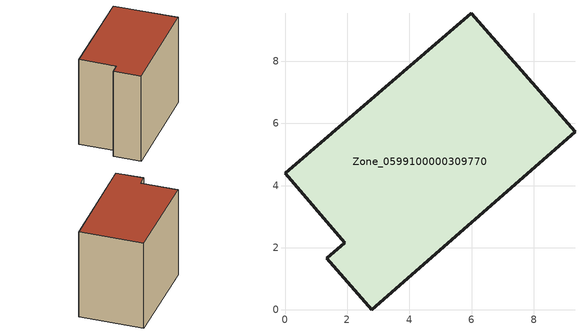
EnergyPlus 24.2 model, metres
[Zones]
Zone_0599100000309770
 floor ground (C_G): 1.34,1.67 1.92,2.17 0,4.39 5.99,9.54 9.32,5.72 2.79,0 z0
 wall outside (C_F): 1.92,2.17 1.34,1.67 2.79,0 9.32,5.72 5.99,9.54 0,4.39 1.92,2.17 z0:7.41
 roof outside (C_R): 5.99,9.54 0,4.39 1.92,2.17 1.34,1.67 2.79,0 9.32,5.72 z7.41
[BUILDING]
Pand.0599100000309770: North Axis=0; Terrain=City; Loads Convergence Tolerance Value=0.04; Temperature Convergence Tolerance Value=0.4; Solar Distribution=FullExterior; Maximum Number of Warmup Days=25; Minimum Number of Warmup Days=1
[Site:Location]
Rotterdam.The.Hague.AP_ZH_NLD Design_Conditions: Latitude=51.96; Longitude=4.45; Time Zone=1; Elevation=-4.5
[SITE:GROUNDTEMPERATURE:BUILDINGSURFACE]
18, 18, 18, 18, 18, 18, 18, 18, 18, 18, 18, 18
[MATERIAL] Thermal Absorptance=0.9; Solar Absorptance=0.7; Visible Absorptance=0.7
Name | Roughness | Thickness | Conductivity | Density | Specific Heat
G.TI.1946 | MediumSmooth | 0.15 | 1 | 540 | 1210
F.TI.1946 | Rough | 0.3 | 0.857143 | 1920 | 840
R.TI.1946 | MediumRough | 0.2 | 0.1 | 1500 | 1000
[CONSTRUCTION]
C_G: G.TI.1946
C_F: F.TI.1946
C_R: R.TI.1946
[ZONE]
Zone_0599100000309770: Type=1; Multiplier=1; Ceiling Height=Autocalculate; Volume=Autocalculate; Floor Area=autocalculate; Part of Total Floor Area=Yes
[ZONEINFILTRATION:DESIGNFLOWRATE]
Infil_Zone_0599100000309770: Zone or ZoneList or Space or SpaceList=Zone_0599100000309770; Schedule=AlwaysOn; Design Flow Rate Calculation Method=Flow/Area; Flow Rate per Floor Area=0.003; Constant Term Coefficient=1; Temperature Term Coefficient=0; Velocity Term Coefficient=0; Velocity Squared Term Coefficient=0
[HVACTEMPLATE:ZONE:IDEALLOADSAIRSYSTEM]
Zone_0599100000309770: Maximum Heating Supply Air Temperature=50; Minimum Cooling Supply Air Temperature=13; Maximum Heating Supply Air Humidity Ratio=0.0156; Minimum Cooling Supply Air Humidity Ratio=0.0077; Heating Limit=NoLimit; Cooling Limit=NoLimit; Dehumidification Control Type=ConstantSensibleHeatRatio; Cooling Sensible Heat Ratio=0.7; Dehumidification Setpoint=60; Humidification Control Type=None; Humidification Setpoint=30; Outdoor Air Method=None; Outdoor Air Flow Rate per Person=0.00944; Outdoor Air Flow Rate per Zone Floor Area=0; Outdoor Air Flow Rate per Zone=0; Demand Controlled Ventilation Type=None; Outdoor Air Economizer Type=NoEconomizer; Heat Recovery Type=None; Sensible Heat Recovery Effectiveness=0.7; Latent Heat Recovery Effectiveness=0.65
[ZONECONTROL:THERMOSTAT]
ThermostatControl_Zone_0599100000309770: Zone or ZoneList=Zone_0599100000309770; Control Type Schedule=DualSetpointControlType; Control 1=Thermostat_Zone_0599100000309770; Temperature Difference Between Cutout And Setpoint=0
[THERMOSTATSETPOINT:DUALSETPOINT]
Thermostat_Zone_0599100000309770: Heating Setpoint Temperature Schedule=HeatingSetpoint_Zone_0599100000309770; Cooling Setpoint Temperature Schedule=CoolingSetpoint_Zone_0599100000309770
[SCHEDULE:COMPACT]
HeatingSetpoint_Zone_0599100000309770: Through: 12/31, For: AllDays, Until: 24:00, 21
CoolingSetpoint_Zone_0599100000309770: Through: 12/31, For: AllDays, Until: 24:00, 24
DualSetpointControlType: Through: 12/31, For: AllDays, Until: 24:00, 4
AlwaysOn: Through: 12/31, For: AllDays, Until: 24:00, 1
